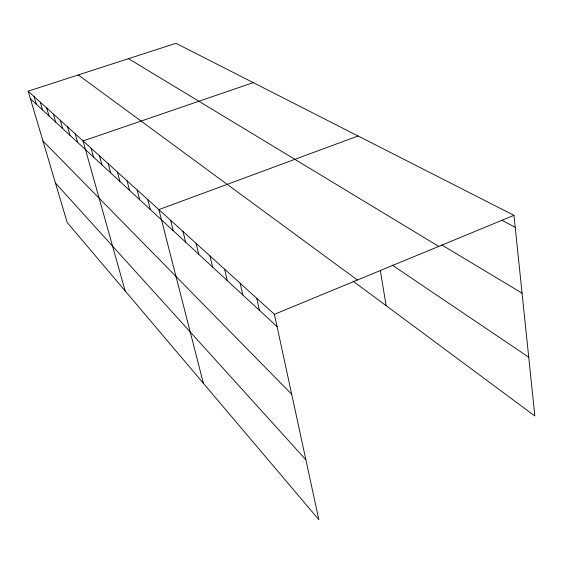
<?xml version="1.0" encoding="UTF-8"?>
<svg xmlns="http://www.w3.org/2000/svg" width="563" height="563" viewBox="0 0 563 563"><rect width="100%" height="100%" fill="white"/><g stroke="black" fill="none" stroke-linecap="round" stroke-linejoin="round"><path stroke-width="0.84" d="M513.963 215.326L175.966 43.309L28.15 91.178L274.406 314.316L513.963 215.326L534.85 415.98L352.98 281.099M358.054 135.979L158.865 209.619L203.377 383.312M253.23 82.634L83.071 140.947L125.148 290.923M501.598 220.154L515.208 227.276M441.864 244.982L522.063 293.147M128.533 58.672L438.746 246.411M392.101 265.025L528.734 357.209M78.292 74.942L357.392 280.022M30.402 98.743L277.066 326.624M42.964 141.003L291.711 394.29M55.455 183.038L305.892 459.809M28.15 91.178L67.173 222.455L318.848 519.691L274.406 314.316M34.097 96.562L36.363 104.254M40.269 102.156L42.57 109.982M46.694 107.976L49.016 115.936M53.372 114.036L55.723 122.136M60.34 120.341L62.711 128.589M67.595 126.921L69.988 135.317M75.168 133.776L77.588 142.333M91.086 148.21L93.557 157.091M99.468 155.796L101.959 164.853M108.23 163.734L110.742 172.968M117.4 172.053L119.94 181.462M127.02 180.765L129.574 190.364M137.105 189.907L139.687 199.71M147.71 199.513L150.314 209.52M170.61 220.267L173.242 230.71M183.003 231.492L185.649 242.167M196.086 243.35L198.753 254.272M209.936 255.898L212.61 267.073M224.609 269.198L227.29 280.634M240.19 283.309L242.864 295.026M256.749 298.32L259.423 310.326M380.342 270.641L386.141 305.695"/></g></svg>
